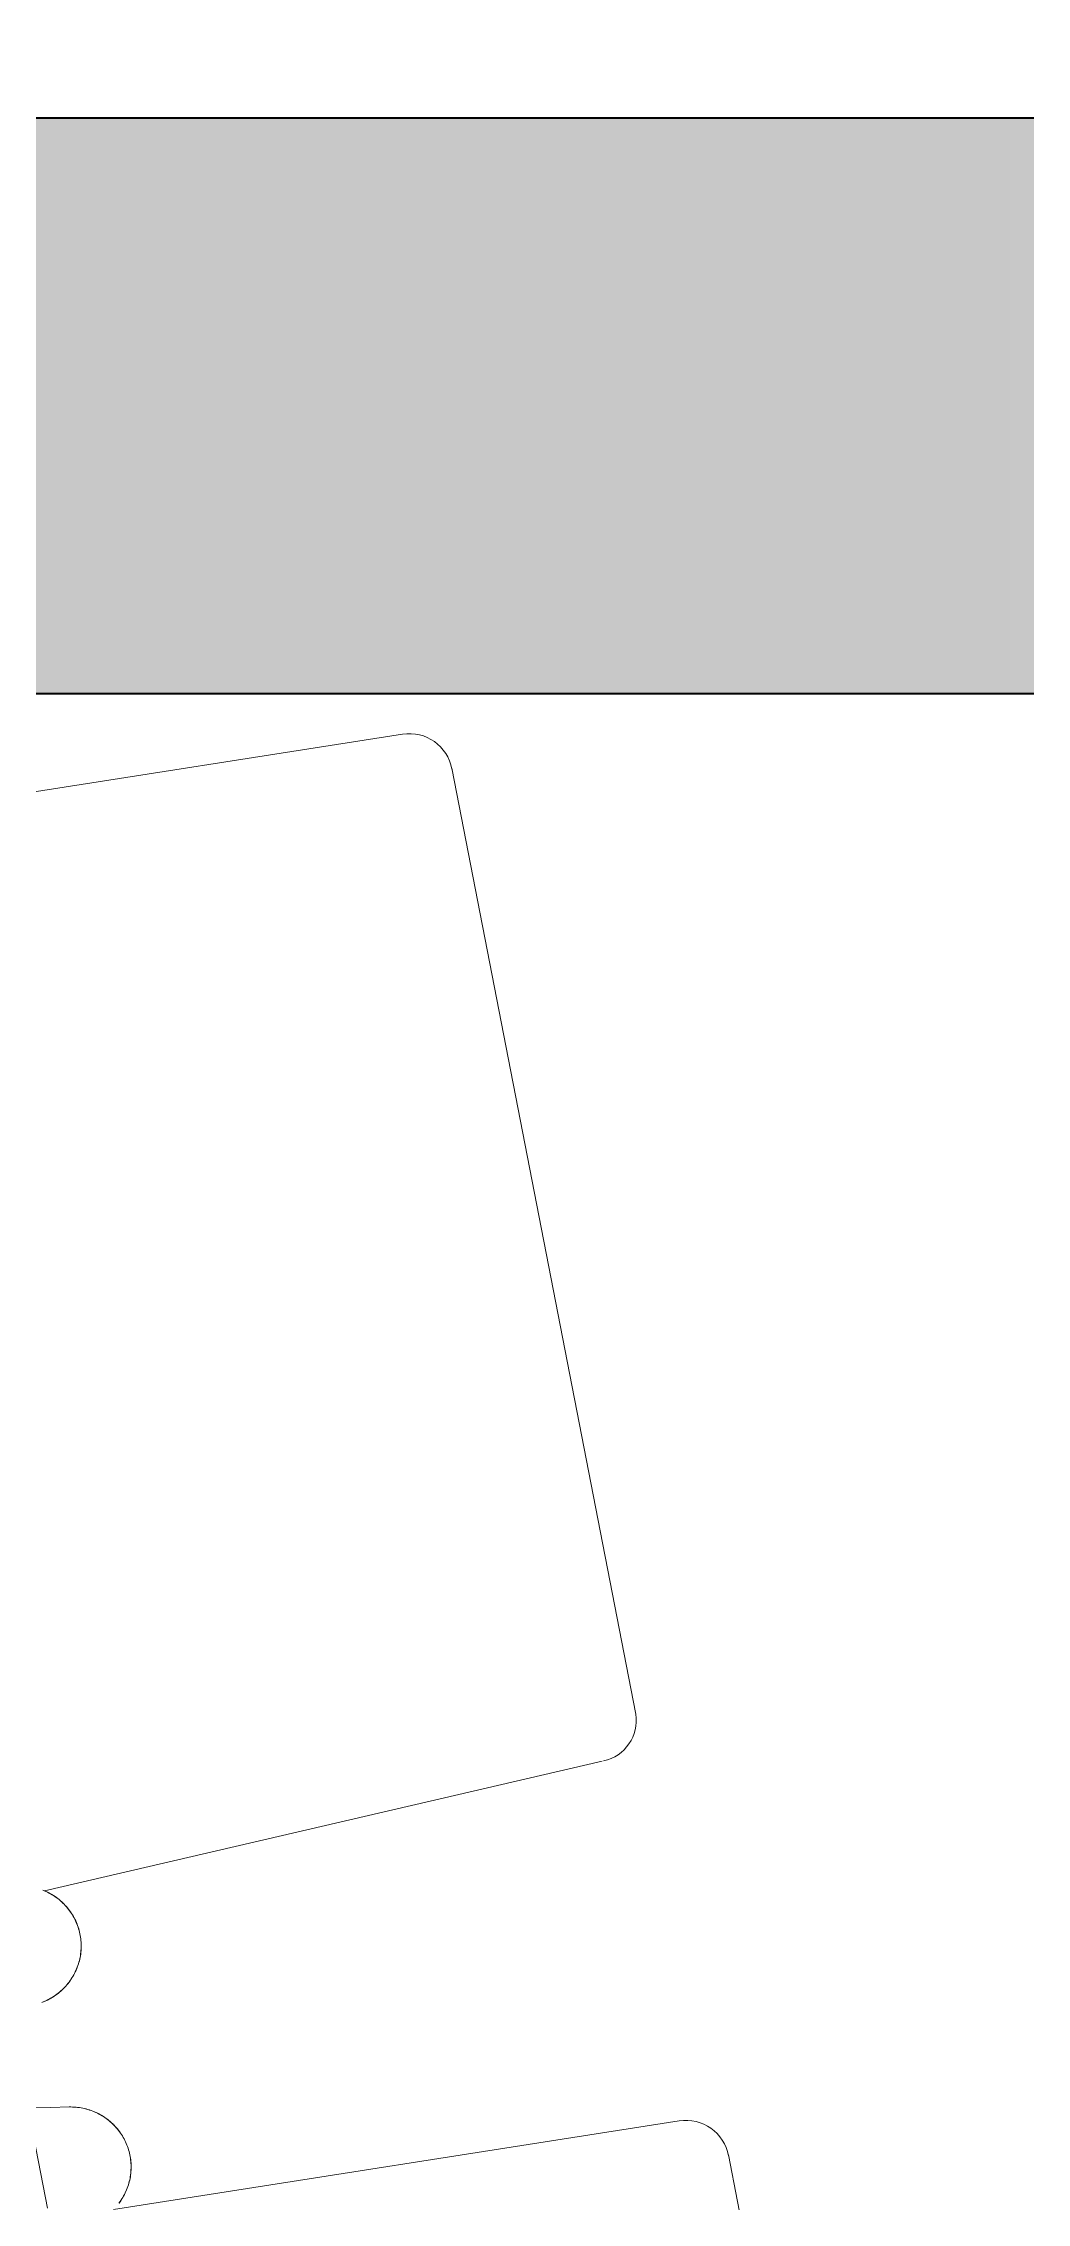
# Model space of a CAD drawing. Header units: inches. Extents: x -2078 to 106214, y -964 to 6385.
# Drawn here: x 37323.72 to 37339.09, y 4410.82 to 4444.56 of the extents above; entities that cross this region are included whole.
import ezdxf

# ---------------------------------------------------------------- set-up
doc = ezdxf.new("R2010")
doc.units = ezdxf.units.IN
doc.header["$MEASUREMENT"] = 0
for name, color, linetype, lineweight in [('16_dwg _2_', 8, 'Continuous', 9), ('A-ANNO-DIMS', 1, 'Continuous', 9), ('A-WALL', 3, 'Continuous', 40)]:
    doc.layers.add(name, color=color, linetype=linetype, lineweight=lineweight)
doc.layers.add('A-HATCH', color=9, linetype='Continuous')
doc.styles.add('JC', font='arial.ttf', dxfattribs={"height": 0.125})
doc.dimstyles.new('JC-DIMS', dxfattribs={"dimtxt": 0.125, "dimasz": 0.09375, "dimexe": 0.09375, "dimexo": 0.09375, "dimgap": 0.046875, "dimtad": 1, "dimdec": 1, "dimzin": 0, "dimdsep": 46, "dimlunit": 4, "dimtxsty": 'JC', "dimblk": 'ARCHTICK', "dimcen": 0.09, "dimclrd": 1, "dimclre": 1, "dimclrt": 256, "dimadec": 0, "dimazin": 0, "dimtfac": 1, "dimtdec": 1, "dimtofl": 0, "dimtmove": 1, "dimatfit": 3, "dimfxl": 1, "dimtolj": 1, "dimtzin": 0, "dimarcsym": 0})

# ---------------------------------------------------------------- blocks, each defined once
blk = doc.blocks.new('_ArchTick')
at = {"color": 0, "linetype": 'ByBlock', "const_width": 0.15}
blk.add_lwpolyline([(-0.5, -0.5), (0.5, 0.5)], dxfattribs=at)
blk = doc.blocks.new('*D1655')
at = {"layer": 'A-ANNO-DIMS', "color": 1, "lineweight": -2, "transparency": 16777216}
for p, q in [((36724.386, 4438.9), (36724.386, 4740.918)), ((37594.386, 4438.9), (37594.386, 4740.918)), ((36724.386, 4736.418), (37594.386, 4736.418))]:
    blk.add_line(p, q, dxfattribs=at)
at = {"layer": 'Defpoints', "color": 0, "transparency": 16777216}
for p in [(37594.386, 4736.418), (36724.386, 4434.4), (37594.386, 4434.4)]:
    blk.add_point(p, dxfattribs=at)
at = {"layer": 'A-ANNO-DIMS', "color": 1, "lineweight": -2, "transparency": 16777216, "xscale": 4.5, "yscale": 4.5, "zscale": 4.5, "rotation": 180}
blk.add_blockref('_ArchTick', (36724.386, 4736.418), dxfattribs=at)
at = {"layer": 'A-ANNO-DIMS', "color": 1, "lineweight": -2, "transparency": 16777216, "xscale": 4.5, "yscale": 4.5, "zscale": 4.5}
blk.add_blockref('_ArchTick', (37594.386, 4736.418), dxfattribs=at)
at = {"layer": 'A-ANNO-DIMS', "color": 2, "transparency": 16777216, "insert": (37159.386, 4741.732), "char_height": 6, "width": 0.48737, "attachment_point": 5, "style": 'JC'}
blk.add_mtext('\\A1;72\'-6"', dxfattribs=at)
blk = doc.blocks.new('*D1669')
at = {"layer": 'A-ANNO-DIMS', "color": 1, "lineweight": -2, "transparency": 16777216}
for p, q in [((36446.386, 4438.9), (36446.386, 4756.918)), ((37832.386, 4447.9), (37832.386, 4756.918)), ((36446.386, 4752.418), (37832.386, 4752.418))]:
    blk.add_line(p, q, dxfattribs=at)
at = {"layer": 'Defpoints', "color": 0, "transparency": 16777216}
for p in [(37832.386, 4752.418), (37832.386, 4443.4), (36446.386, 4434.4)]:
    blk.add_point(p, dxfattribs=at)
at = {"layer": 'A-ANNO-DIMS', "color": 1, "lineweight": -2, "transparency": 16777216, "xscale": 4.5, "yscale": 4.5, "zscale": 4.5, "rotation": 180}
blk.add_blockref('_ArchTick', (36446.386, 4752.418), dxfattribs=at)
at = {"layer": 'A-ANNO-DIMS', "color": 1, "lineweight": -2, "transparency": 16777216, "xscale": 4.5, "yscale": 4.5, "zscale": 4.5}
blk.add_blockref('_ArchTick', (37832.386, 4752.418), dxfattribs=at)
at = {"layer": 'A-ANNO-DIMS', "color": 2, "transparency": 16777216, "insert": (37139.386, 4757.732), "char_height": 6, "width": 0.5739, "attachment_point": 5, "style": 'JC'}
blk.add_mtext('\\A1;115\'-6"', dxfattribs=at)
blk = doc.blocks.new('16_dwg _2_-1561311-3-1st Floor - Auditorium')
at = {"color": 254, "lineweight": 9}
for p, q in [((176994.892, 507979.952), (177009.948, 507979.952)), ((176993.897, 507970.36), (176994.223, 507979.299)), ((177010.895, 507970.36), (177010.569, 507979.299))]:
    blk.add_line(p, q, dxfattribs=at)
at = {"color": 254, "lineweight": 9, "flags": 128}
for points in [[(176993.816, 507970.464), (176993.798, 507970.483), (176993.779, 507970.502), (176993.76, 507970.521), (176993.74, 507970.539), (176993.72, 507970.557), (176993.699, 507970.574), (176993.678, 507970.59), (176993.656, 507970.605), (176993.634, 507970.62), (176993.611, 507970.635), (176993.588, 507970.649), (176993.565, 507970.662), (176993.542, 507970.674), (176993.518, 507970.686), (176993.493, 507970.697), (176993.469, 507970.707), (176993.444, 507970.717), (176993.419, 507970.726), (176993.394, 507970.734), (176993.368, 507970.741), (176993.343, 507970.748), (176993.317, 507970.754), (176993.291, 507970.759), (176993.264, 507970.764), (176993.238, 507970.768), (176993.212, 507970.771), (176993.185, 507970.773), (176993.159, 507970.774), (176993.132, 507970.775), (176993.106, 507970.775), (176993.079, 507970.774), (176993.053, 507970.773), (176993.026, 507970.771), (176993, 507970.768), (176992.974, 507970.764), (176992.948, 507970.759), (176992.922, 507970.754), (176992.896, 507970.748), (176992.87, 507970.741), (176992.844, 507970.734), (176992.819, 507970.726), (176992.794, 507970.717), (176992.769, 507970.707), (176992.745, 507970.697), (176992.72, 507970.686), (176992.697, 507970.674), (176992.673, 507970.662), (176992.65, 507970.648), (176992.627, 507970.635), (176992.604, 507970.62), (176992.582, 507970.605), (176992.561, 507970.59), (176992.539, 507970.573), (176992.519, 507970.556), (176992.498, 507970.539), (176992.479, 507970.521), (176992.459, 507970.502), (176992.44, 507970.483), (176992.422, 507970.463), (176992.405, 507970.443), (176992.387, 507970.422), (176992.371, 507970.401), (176992.355, 507970.379), (176992.34, 507970.357), (176992.325, 507970.335), (176992.311, 507970.312), (176992.298, 507970.288), (176992.285, 507970.264), (176992.273, 507970.24), (176992.261, 507970.216), (176992.251, 507970.191), (176992.241, 507970.166), (176992.232, 507970.14), (176992.223, 507970.115), (176992.215, 507970.089), (176992.208, 507970.063), (176992.202, 507970.036), (176992.196, 507970.01), (176992.192, 507969.988), (176992.197, 507970.015), (176992.203, 507970.041), (176992.209, 507970.067), (176992.217, 507970.093), (176992.224, 507970.119), (176992.233, 507970.144), (176992.242, 507970.17), (176992.252, 507970.195), (176992.263, 507970.219), (176992.275, 507970.244), (176992.287, 507970.268), (176992.3, 507970.291), (176992.313, 507970.314), (176992.327, 507970.337), (176992.342, 507970.36), (176992.357, 507970.382), (176992.373, 507970.403), (176992.39, 507970.424), (176992.407, 507970.445), (176992.424, 507970.465), (176992.443, 507970.485), (176992.461, 507970.504), (176992.481, 507970.522), (176992.5, 507970.54), (176992.521, 507970.557), (176992.541, 507970.574), (176992.563, 507970.59), (176992.584, 507970.606), (176992.606, 507970.621), (176992.629, 507970.635), (176992.651, 507970.649), (176992.675, 507970.662), (176992.698, 507970.674), (176992.722, 507970.686), (176992.746, 507970.697), (176992.771, 507970.707), (176992.795, 507970.716), (176992.82, 507970.725), (176992.846, 507970.733), (176992.871, 507970.741), (176992.897, 507970.747), (176992.922, 507970.753), (176992.948, 507970.759), (176992.974, 507970.763), (176993.001, 507970.767), (176993.027, 507970.77), (176993.053, 507970.772), (176993.08, 507970.774), (176993.106, 507970.774), (176993.132, 507970.774), (176993.159, 507970.774), (176993.185, 507970.772), (176993.212, 507970.77), (176993.238, 507970.767), (176993.264, 507970.763), (176993.29, 507970.759), (176993.316, 507970.753), (176993.342, 507970.747), (176993.367, 507970.741), (176993.393, 507970.733), (176993.418, 507970.725), (176993.443, 507970.716), (176993.468, 507970.707), (176993.492, 507970.697), (176993.516, 507970.686), (176993.54, 507970.674), (176993.564, 507970.662), (176993.587, 507970.649), (176993.61, 507970.635), (176993.632, 507970.621), (176993.654, 507970.606), (176993.676, 507970.59), (176993.697, 507970.574), (176993.718, 507970.557), (176993.738, 507970.54), (176993.758, 507970.522), (176993.777, 507970.504), (176993.796, 507970.485), (176993.814, 507970.465)], [(177012.6, 507969.988), (177012.596, 507970.01), (177012.59, 507970.037), (177012.584, 507970.063), (177012.577, 507970.089), (177012.569, 507970.115), (177012.56, 507970.141), (177012.551, 507970.166), (177012.541, 507970.191), (177012.53, 507970.216), (177012.519, 507970.241), (177012.507, 507970.265), (177012.494, 507970.289), (177012.481, 507970.312), (177012.467, 507970.335), (177012.452, 507970.358), (177012.437, 507970.38), (177012.421, 507970.401), (177012.404, 507970.423), (177012.387, 507970.443), (177012.369, 507970.464), (177012.351, 507970.483), (177012.332, 507970.502), (177012.313, 507970.521), (177012.293, 507970.539), (177012.273, 507970.557), (177012.252, 507970.574), (177012.231, 507970.59), (177012.209, 507970.605), (177012.187, 507970.62), (177012.165, 507970.635), (177012.142, 507970.649), (177012.119, 507970.662), (177012.095, 507970.674), (177012.071, 507970.686), (177012.047, 507970.697), (177012.022, 507970.707), (177011.998, 507970.717), (177011.973, 507970.726), (177011.947, 507970.734), (177011.922, 507970.741), (177011.896, 507970.748), (177011.87, 507970.754), (177011.844, 507970.759), (177011.818, 507970.764), (177011.792, 507970.768), (177011.765, 507970.771), (177011.739, 507970.773), (177011.712, 507970.774), (177011.686, 507970.775), (177011.659, 507970.775), (177011.633, 507970.774), (177011.606, 507970.773), (177011.58, 507970.771), (177011.553, 507970.768), (177011.527, 507970.764), (177011.501, 507970.759), (177011.475, 507970.754), (177011.449, 507970.748), (177011.423, 507970.741), (177011.398, 507970.734), (177011.373, 507970.726), (177011.348, 507970.717), (177011.323, 507970.707), (177011.298, 507970.697), (177011.274, 507970.686), (177011.25, 507970.674), (177011.226, 507970.662), (177011.203, 507970.648), (177011.18, 507970.635), (177011.158, 507970.62), (177011.136, 507970.605), (177011.114, 507970.59), (177011.093, 507970.573), (177011.072, 507970.556), (177011.052, 507970.539), (177011.032, 507970.521), (177011.013, 507970.502), (177010.994, 507970.483), (177010.976, 507970.463), (177010.958, 507970.443), (177010.941, 507970.422), (177010.924, 507970.401), (177010.908, 507970.379), (177010.893, 507970.357), (177010.879, 507970.335)], [(177010.881, 507970.337), (177010.895, 507970.36), (177010.911, 507970.382), (177010.927, 507970.403), (177010.943, 507970.424), (177010.96, 507970.445), (177010.978, 507970.465), (177010.996, 507970.485), (177011.015, 507970.504), (177011.034, 507970.522), (177011.054, 507970.54), (177011.074, 507970.557), (177011.095, 507970.574), (177011.116, 507970.59), (177011.138, 507970.606), (177011.16, 507970.621), (177011.182, 507970.635), (177011.205, 507970.649), (177011.228, 507970.662), (177011.252, 507970.674), (177011.275, 507970.686), (177011.3, 507970.697), (177011.324, 507970.707), (177011.349, 507970.716), (177011.374, 507970.725), (177011.399, 507970.733), (177011.424, 507970.741), (177011.45, 507970.747), (177011.476, 507970.753), (177011.502, 507970.759), (177011.528, 507970.763), (177011.554, 507970.767), (177011.58, 507970.77), (177011.607, 507970.772), (177011.633, 507970.774), (177011.659, 507970.774), (177011.686, 507970.774), (177011.712, 507970.774), (177011.739, 507970.772), (177011.765, 507970.77), (177011.791, 507970.767), (177011.818, 507970.763), (177011.844, 507970.759), (177011.87, 507970.753), (177011.895, 507970.747), (177011.921, 507970.741), (177011.946, 507970.733), (177011.972, 507970.725), (177011.997, 507970.716), (177012.021, 507970.707), (177012.046, 507970.697), (177012.07, 507970.686), (177012.094, 507970.674), (177012.117, 507970.662), (177012.14, 507970.649), (177012.163, 507970.635), (177012.186, 507970.621), (177012.208, 507970.606), (177012.229, 507970.59), (177012.251, 507970.574), (177012.271, 507970.557), (177012.292, 507970.54), (177012.311, 507970.522), (177012.331, 507970.504), (177012.349, 507970.485), (177012.368, 507970.465), (177012.385, 507970.445), (177012.402, 507970.424), (177012.419, 507970.403), (177012.435, 507970.382), (177012.45, 507970.36), (177012.465, 507970.337), (177012.479, 507970.314), (177012.492, 507970.291), (177012.505, 507970.268), (177012.517, 507970.244), (177012.529, 507970.219), (177012.539, 507970.195), (177012.55, 507970.17), (177012.559, 507970.144), (177012.568, 507970.119), (177012.575, 507970.093), (177012.583, 507970.067), (177012.589, 507970.041), (177012.595, 507970.015), (177012.6, 507969.988)], [(176992.558, 507969.355), (176993.681, 507969.355)]]:
    blk.add_lwpolyline(points, dxfattribs=at)
at = {"color": 254, "lineweight": 9}
for centre, radius, start, end in [((176994.899, 507979.276), 0.676, 89.3877, 178.035), ((177009.925, 507979.31), 0.643, 0.8358, 87.9819), ((177051.996, 507959.642), 60.693, 170.18515, 178.82805)]:
    blk.add_arc(centre, radius, start, end, dxfattribs=at)
blk = doc.blocks.new('E VFA56SDA6SD')
at = {"layer": '16_dwg _2_', "color": 250, "rotation": 280.9999999999996}
for p in [(-523734.923, 81216.338), (-523730.603, 81194.672)]:
    blk.add_blockref('16_dwg _2_-1561311-3-1st Floor - Auditorium', p, dxfattribs=at)

msp = doc.modelspace()

# ---------------------------------------------------------------- hatches: boundary and pattern name
at = {"layer": 'A-HATCH'}
h = msp.add_hatch(color=256, dxfattribs=at)
h.dxf.hatch_style = 1
h.paths.add_polyline_path([(37607.386, 4300.394), (37594.386, 4300.394), (37594.386, 4434.4), (37056.159, 4434.4), (36878.807, 4349.004), (36876.638, 4353.509), (36940.638, 4384.326), (36940.638, 4443.4), (37603.386, 4443.4), (37603.386, 4407.4), (37611.136, 4407.4), (37611.136, 4402.4), (37607.386, 4402.4)])

# ---------------------------------------------------------------- linework, layer by layer
at = {"layer": 'A-WALL'}
msp.add_lwpolyline([(37607.386, 4300.394), (37594.386, 4300.394), (37594.386, 4434.4), (37056.159, 4434.4), (36878.807, 4349.004), (36876.638, 4353.509), (36940.638, 4384.326), (36940.638, 4443.4), (37603.386, 4443.4), (37603.386, 4407.4), (37611.136, 4407.4), (37611.136, 4402.4), (37607.386, 4402.4)], close=True, dxfattribs=at)

# ---------------------------------------------------------------- block references
at = {"layer": 'A-HATCH'}
msp.add_blockref('E VFA56SDA6SD', (28645.88, 32.751), dxfattribs=at)

# ---------------------------------------------------------------- dimensions: what is measured, and where the dimension line sits
at = {"layer": 'A-ANNO-DIMS'}
for base, p1, p2, picture, middle in [((37832.386, 4752.418), (36446.386, 4434.4), (37832.386, 4443.4), '*D1669', (37139.386, 4757.732)), ((37594.386, 4736.418), (36724.386, 4434.4), (37594.386, 4434.4), '*D1655', (37159.386, 4741.732))]:
    dim = msp.add_linear_dim(base=base, p1=p1, p2=p2, dimstyle='JC-DIMS', override={"dimclrt": 2}, dxfattribs=at)
    dim.commit()
    dim.dimension.update_dxf_attribs({"geometry": picture, "text_midpoint": middle})

doc.saveas('drawing.dxf')
